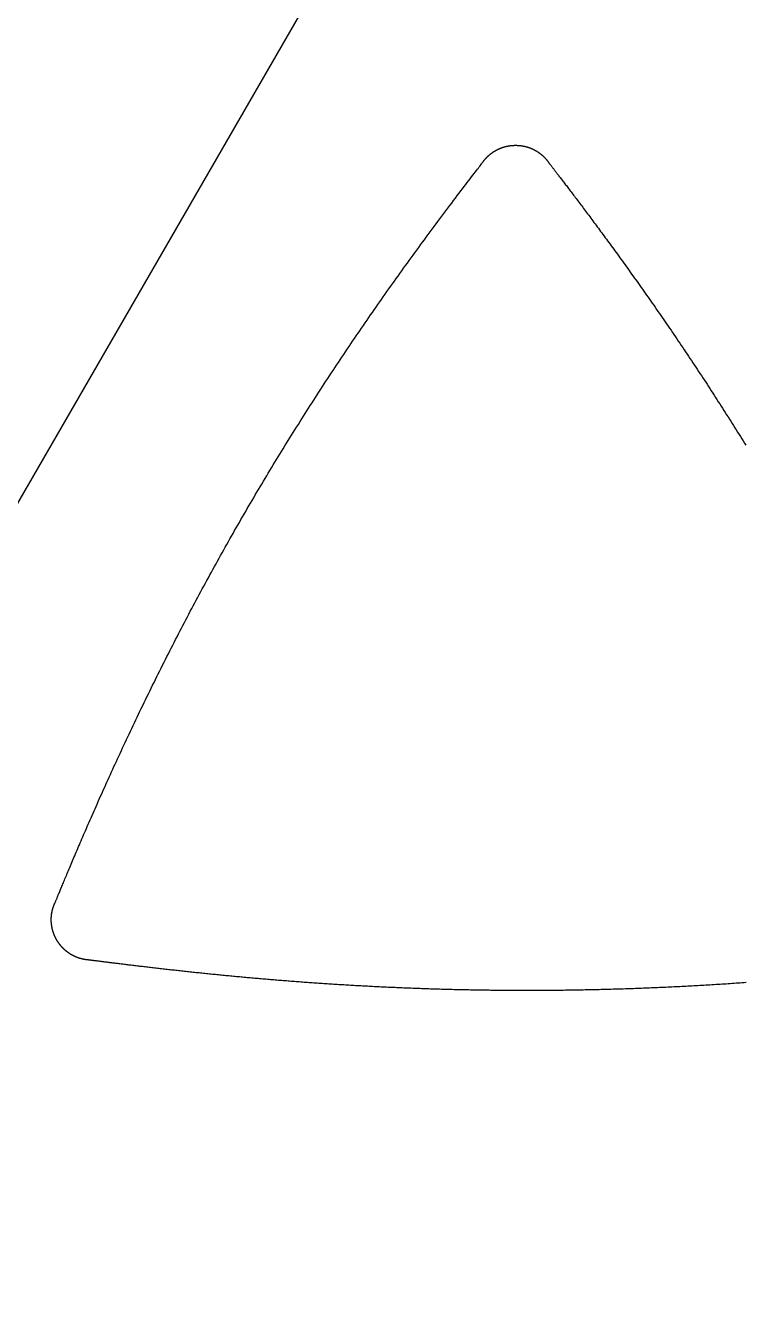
# Model space of a CAD drawing. Extents: x -3 to 136, y 0 to 121.
# Drawn here: x 22.26 to 38.52, y 29.01 to 58.02 of the extents above; entities that cross this region are included whole.
import ezdxf

# ---------------------------------------------------------------- set-up
doc = ezdxf.new("R2010")
doc.units = 0
doc.layers.get('0').update_dxf_attribs({"linetype": 'CONTINUOUS'})

msp = doc.modelspace()

# ---------------------------------------------------------------- linework, layer by layer
msp.add_lwpolyline([(69.26408, 119.9689, 0.57735027), (64.06792, 119.9689), (-2.59808, 4.5, 0.57735027), (0, 0), (133.332, 0, 0.57735027), (135.93008, 4.5)], format="xyb", close=True)
for points in [[(32.5978, 54.9463, 0), (32.6005, 54.9499, 0), (32.6031, 54.9535, 0), (32.6057, 54.9571, 0), (32.6084, 54.9607, 0), (32.6111, 54.9642, 0), (32.6138, 54.9678, 0), (32.6165, 54.9713, 0), (32.6192, 54.9748, 0), (32.622, 54.9783, 0), (32.6248, 54.9818, 0), (32.6275, 54.9853, 0), (32.6304, 54.9887, 0), (32.6332, 54.9922, 0), (32.636, 54.9956, 0), (32.6389, 54.999, 0), (32.6418, 55.0024, 0), (32.6446, 55.0058, 0), (32.6476, 55.0091, 0), (32.6505, 55.0125, 0), (32.6534, 55.0158, 0), (32.6564, 55.0191, 0), (32.6594, 55.0224, 0), (32.6624, 55.0257, 0), (32.6654, 55.029, 0), (32.6684, 55.0322, 0), (32.6715, 55.0355, 0), (32.6745, 55.0387, 0), (32.6776, 55.0419, 0), (32.6807, 55.0451, 0), (32.6838, 55.0483, 0), (32.6869, 55.0514, 0), (32.6901, 55.0546, 0), (32.6932, 55.0577, 0), (32.6964, 55.0608, 0), (32.6996, 55.0639, 0), (32.7028, 55.067, 0), (32.706, 55.07, 0), (32.7093, 55.0731, 0), (32.7125, 55.0761, 0), (32.7158, 55.0791, 0), (32.7191, 55.0821, 0), (32.7224, 55.0851, 0), (32.7257, 55.088, 0), (32.729, 55.091, 0), (32.7324, 55.0939, 0), (32.7357, 55.0968, 0), (32.7391, 55.0997, 0), (32.7425, 55.1026, 0), (32.7459, 55.1055, 0), (32.7493, 55.1083, 0), (32.7527, 55.1111, 0), (32.7562, 55.114, 0), (32.7596, 55.1167, 0), (32.7631, 55.1195, 0), (32.7666, 55.1223, 0), (32.7701, 55.125, 0), (32.7736, 55.1277, 0), (32.7772, 55.1305, 0), (32.7807, 55.1331, 0), (32.7843, 55.1358, 0), (32.7879, 55.1385, 0), (32.7914, 55.1411, 0), (32.795, 55.1437, 0), (32.7987, 55.1463, 0), (32.8023, 55.1489, 0), (32.8059, 55.1515, 0), (32.8096, 55.154, 0), (32.8133, 55.1566, 0), (32.8169, 55.1591, 0), (32.8206, 55.1616, 0), (32.8244, 55.1641, 0), (32.8281, 55.1665, 0), (32.8318, 55.169, 0), (32.8356, 55.1714, 0), (32.8393, 55.1738, 0), (32.8431, 55.1762, 0), (32.8469, 55.1785, 0), (32.8507, 55.1809, 0), (32.8545, 55.1832, 0), (32.8583, 55.1855, 0), (32.8621, 55.1878, 0), (32.8659, 55.1901, 0), (32.8698, 55.1923, 0), (32.8736, 55.1946, 0), (32.8775, 55.1968, 0), (32.8814, 55.199, 0), (32.8853, 55.2011, 0), (32.8892, 55.2033, 0), (32.8931, 55.2054, 0), (32.897, 55.2075, 0), (32.9009, 55.2096, 0), (32.9049, 55.2117, 0), (32.9088, 55.2137, 0), (32.9128, 55.2158, 0), (32.9167, 55.2178, 0), (32.9207, 55.2198, 0), (32.9247, 55.2218, 0), (32.9287, 55.2237, 0), (32.9327, 55.2257, 0), (32.9367, 55.2276, 0), (32.9408, 55.2295, 0), (32.9448, 55.2314, 0), (32.9488, 55.2332, 0), (32.9529, 55.2351, 0), (32.9569, 55.2369, 0), (32.961, 55.2387, 0), (32.9651, 55.2405, 0), (32.9692, 55.2422, 0), (32.9733, 55.2439, 0), (32.9774, 55.2457, 0), (32.9815, 55.2474, 0), (32.9856, 55.249, 0), (32.9897, 55.2507, 0), (32.9939, 55.2523, 0), (32.998, 55.254, 0), (33.0022, 55.2556, 0), (33.0063, 55.2571, 0), (33.0105, 55.2587, 0), (33.0147, 55.2602, 0), (33.0189, 55.2617, 0), (33.0231, 55.2632, 0), (33.0273, 55.2647, 0), (33.0315, 55.2662, 0), (33.0357, 55.2676, 0), (33.0399, 55.269, 0), (33.0441, 55.2704, 0), (33.0484, 55.2718, 0), (33.0526, 55.2731, 0), (33.0568, 55.2745, 0), (33.0611, 55.2758, 0), (33.0654, 55.2771, 0), (33.0696, 55.2784, 0), (33.0739, 55.2796, 0), (33.0782, 55.2808, 0), (33.0825, 55.282, 0), (33.0868, 55.2832, 0), (33.0911, 55.2844, 0), (33.0954, 55.2856, 0), (33.0997, 55.2867, 0), (33.104, 55.2878, 0), (33.1083, 55.2889, 0), (33.1127, 55.2899, 0), (33.117, 55.291, 0), (33.1214, 55.292, 0), (33.1257, 55.293, 0), (33.1301, 55.294, 0), (33.1344, 55.2949, 0), (33.1388, 55.2959, 0), (33.1432, 55.2968, 0), (33.1475, 55.2977, 0), (33.1519, 55.2986, 0), (33.1563, 55.2994, 0), (33.1607, 55.3003, 0), (33.1651, 55.3011, 0), (33.1694, 55.3019, 0), (33.1738, 55.3026, 0), (33.1782, 55.3034, 0), (33.1826, 55.3041, 0), (33.187, 55.3048, 0), (33.1914, 55.3055, 0), (33.1958, 55.3062, 0), (33.2003, 55.3068, 0), (33.2047, 55.3074, 0), (33.2091, 55.308, 0), (33.2135, 55.3086, 0), (33.2179, 55.3091, 0), (33.2223, 55.3097, 0), (33.2268, 55.3102, 0), (33.2312, 55.3107, 0), (33.2356, 55.3112, 0), (33.24, 55.3116, 0), (33.2445, 55.312, 0), (33.2489, 55.3124, 0), (33.2533, 55.3128, 0), (33.2578, 55.3132, 0), (33.2622, 55.3135, 0), (33.2667, 55.3138, 0), (33.2711, 55.3141, 0), (33.2755, 55.3144, 0), (33.28, 55.3147, 0), (33.2844, 55.3149, 0), (33.2889, 55.3151, 0), (33.2933, 55.3153, 0), (33.2978, 55.3155, 0), (33.3022, 55.3156, 0), (33.3066, 55.3158, 0), (33.3111, 55.3159, 0), (33.3155, 55.316, 0), (33.32, 55.316, 0), (33.3244, 55.3161, 0), (33.3289, 55.3161, 0), (33.3333, 55.3161, 0), (33.3378, 55.3161, 0), (33.3422, 55.316, 0), (33.3467, 55.316, 0), (33.3511, 55.3159, 0), (33.3556, 55.3158, 0), (33.36, 55.3156, 0), (33.3645, 55.3155, 0), (33.3689, 55.3153, 0), (33.3734, 55.3151, 0), (33.3778, 55.3149, 0), (33.3823, 55.3147, 0), (33.3867, 55.3144, 0), (33.3911, 55.3141, 0), (33.3956, 55.3138, 0), (33.4, 55.3135, 0), (33.4045, 55.3132, 0), (33.4089, 55.3128, 0), (33.4133, 55.3124, 0), (33.4178, 55.312, 0), (33.4222, 55.3116, 0), (33.4266, 55.3111, 0), (33.4311, 55.3107, 0), (33.4355, 55.3102, 0), (33.4399, 55.3097, 0), (33.4444, 55.3091, 0), (33.4488, 55.3086, 0), (33.4532, 55.308, 0), (33.4576, 55.3074, 0), (33.462, 55.3068, 0), (33.4664, 55.3061, 0), (33.4709, 55.3055, 0), (33.4753, 55.3048, 0), (33.4797, 55.3041, 0), (33.4841, 55.3033, 0), (33.4885, 55.3026, 0), (33.4929, 55.3018, 0), (33.4973, 55.301, 0), (33.5017, 55.3002, 0), (33.506, 55.2994, 0), (33.5104, 55.2985, 0), (33.5148, 55.2976, 0), (33.5192, 55.2968, 0), (33.5235, 55.2958, 0), (33.5279, 55.2949, 0), (33.5323, 55.2939, 0), (33.5366, 55.293, 0), (33.5409, 55.292, 0), (33.5453, 55.2909, 0), (33.5496, 55.2899, 0), (33.5539, 55.2888, 0), (33.5583, 55.2877, 0), (33.5626, 55.2866, 0), (33.5669, 55.2855, 0), (33.5712, 55.2844, 0), (33.5755, 55.2832, 0), (33.5798, 55.282, 0), (33.5841, 55.2808, 0), (33.5883, 55.2796, 0), (33.5926, 55.2783, 0), (33.5969, 55.277, 0), (33.6011, 55.2757, 0), (33.6054, 55.2744, 0), (33.6096, 55.2731, 0), (33.6139, 55.2717, 0), (33.6181, 55.2704, 0), (33.6223, 55.269, 0), (33.6265, 55.2676, 0), (33.6308, 55.2661, 0), (33.635, 55.2647, 0), (33.6392, 55.2632, 0), (33.6433, 55.2617, 0), (33.6475, 55.2602, 0), (33.6517, 55.2586, 0), (33.6559, 55.2571, 0), (33.66, 55.2555, 0), (33.6642, 55.2539, 0), (33.6683, 55.2523, 0), (33.6725, 55.2507, 0), (33.6766, 55.249, 0), (33.6807, 55.2473, 0), (33.6848, 55.2456, 0), (33.6889, 55.2439, 0), (33.693, 55.2422, 0), (33.6971, 55.2404, 0), (33.7012, 55.2386, 0), (33.7052, 55.2368, 0), (33.7093, 55.235, 0), (33.7133, 55.2332, 0), (33.7174, 55.2313, 0), (33.7214, 55.2294, 0), (33.7254, 55.2275, 0), (33.7295, 55.2256, 0), (33.7335, 55.2237, 0), (33.7375, 55.2217, 0), (33.7414, 55.2198, 0), (33.7454, 55.2178, 0), (33.7494, 55.2157, 0), (33.7533, 55.2137, 0), (33.7573, 55.2116, 0), (33.7612, 55.2096, 0), (33.7652, 55.2075, 0), (33.7691, 55.2054, 0), (33.773, 55.2032, 0), (33.7769, 55.2011, 0), (33.7808, 55.1989, 0), (33.7847, 55.1967, 0), (33.7885, 55.1945, 0), (33.7924, 55.1923, 0), (33.7962, 55.19, 0), (33.8001, 55.1877, 0), (33.8039, 55.1855, 0), (33.8077, 55.1831, 0), (33.8115, 55.1808, 0), (33.8153, 55.1785, 0), (33.8191, 55.1761, 0), (33.8229, 55.1737, 0), (33.8266, 55.1713, 0), (33.8304, 55.1689, 0), (33.8341, 55.1665, 0), (33.8378, 55.164, 0), (33.8415, 55.1615, 0), (33.8452, 55.159, 0), (33.8489, 55.1565, 0), (33.8526, 55.154, 0), (33.8562, 55.1514, 0), (33.8599, 55.1489, 0), (33.8635, 55.1463, 0), (33.8671, 55.1437, 0), (33.8707, 55.1411, 0), (33.8743, 55.1384, 0), (33.8779, 55.1358, 0), (33.8814, 55.1331, 0), (33.885, 55.1304, 0), (33.8885, 55.1277, 0), (33.892, 55.125, 0), (33.8955, 55.1222, 0), (33.899, 55.1195, 0), (33.9025, 55.1167, 0), (33.9059, 55.1139, 0), (33.9094, 55.1111, 0), (33.9128, 55.1083, 0), (33.9162, 55.1054, 0), (33.9196, 55.1026, 0), (33.923, 55.0997, 0), (33.9264, 55.0968, 0), (33.9298, 55.0939, 0), (33.9331, 55.091, 0), (33.9364, 55.088, 0), (33.9397, 55.085, 0), (33.943, 55.0821, 0), (33.9463, 55.0791, 0), (33.9496, 55.0761, 0), (33.9528, 55.073, 0), (33.9561, 55.07, 0), (33.9593, 55.0669, 0), (33.9625, 55.0639, 0), (33.9657, 55.0608, 0), (33.9689, 55.0577, 0), (33.972, 55.0545, 0), (33.9752, 55.0514, 0), (33.9783, 55.0482, 0), (33.9814, 55.0451, 0), (33.9845, 55.0419, 0), (33.9876, 55.0387, 0), (33.9906, 55.0354, 0), (33.9937, 55.0322, 0), (33.9967, 55.029, 0), (33.9997, 55.0257, 0), (34.0027, 55.0224, 0), (34.0057, 55.0191, 0), (34.0087, 55.0158, 0), (34.0116, 55.0125, 0), (34.0145, 55.0091, 0), (34.0174, 55.0058, 0), (34.0203, 55.0024, 0), (34.0232, 54.999, 0), (34.0261, 54.9956, 0), (34.0289, 54.9922, 0), (34.0317, 54.9887, 0), (34.0345, 54.9853, 0), (34.0373, 54.9818, 0), (34.0401, 54.9783, 0), (34.0428, 54.9748, 0), (34.0456, 54.9713, 0), (34.0483, 54.9678, 0), (34.051, 54.9642, 0), (34.0537, 54.9607, 0), (34.0563, 54.9571, 0), (34.059, 54.9535, 0), (34.0616, 54.9499, 0), (34.0642, 54.9463, 0)], [(22.9168, 38.1782, 0), (22.9193, 38.1838, 0), (22.9222, 38.1904, 0), (22.9254, 38.1978, 0), (22.929, 38.2061, 0), (22.9329, 38.2153, 0), (22.9371, 38.2253, 0), (22.9417, 38.2362, 0), (22.9466, 38.2479, 0), (22.9519, 38.2605, 0), (22.9574, 38.2739, 0), (22.9634, 38.2881, 0), (22.9696, 38.3032, 0), (22.9762, 38.3191, 0), (22.9831, 38.3357, 0), (22.9904, 38.3532, 0), (22.9979, 38.3715, 0), (23.0058, 38.3906, 0), (23.014, 38.4105, 0), (23.0226, 38.4311, 0), (23.0314, 38.4525, 0), (23.0406, 38.4747, 0), (23.0501, 38.4977, 0), (23.0599, 38.5214, 0), (23.07, 38.5459, 0), (23.0804, 38.5711, 0), (23.0912, 38.597, 0), (23.1023, 38.6237, 0), (23.1136, 38.6511, 0), (23.1253, 38.6792, 0), (23.1373, 38.708, 0), (23.1496, 38.7376, 0), (23.1622, 38.7678, 0), (23.1751, 38.7988, 0), (23.1883, 38.8304, 0), (23.2018, 38.8627, 0), (23.2156, 38.8957, 0), (23.2297, 38.9293, 0), (23.2441, 38.9637, 0), (23.2588, 38.9986, 0), (23.2737, 39.0343, 0), (23.289, 39.0706, 0), (23.3046, 39.1075, 0), (23.3204, 39.145, 0), (23.3366, 39.1832, 0), (23.353, 39.222, 0), (23.3697, 39.2615, 0), (23.3867, 39.3015, 0), (23.404, 39.3421, 0), (23.4215, 39.3834, 0), (23.4394, 39.4252, 0), (23.4575, 39.4676, 0), (23.4759, 39.5106, 0), (23.4946, 39.5542, 0), (23.5135, 39.5983, 0), (23.5327, 39.643, 0), (23.5522, 39.6883, 0), (23.572, 39.7341, 0), (23.592, 39.7804, 0), (23.6123, 39.8273, 0), (23.6329, 39.8747, 0), (23.6537, 39.9227, 0), (23.6748, 39.9711, 0), (23.6961, 40.0201, 0), (23.7177, 40.0696, 0), (23.7396, 40.1196, 0), (23.7617, 40.17, 0), (23.7841, 40.221, 0), (23.8068, 40.2725, 0), (23.8297, 40.3244, 0), (23.8528, 40.3768, 0), (23.8762, 40.4296, 0), (23.8999, 40.4829, 0), (23.9238, 40.5367, 0), (23.9479, 40.5909, 0), (23.9723, 40.6456, 0), (23.9969, 40.7007, 0), (24.0218, 40.7562, 0), (24.0469, 40.8121, 0), (24.0723, 40.8685, 0), (24.0979, 40.9252, 0), (24.1237, 40.9824, 0), (24.1498, 41.04, 0), (24.1761, 41.0979, 0), (24.2027, 41.1563, 0), (24.2294, 41.215, 0), (24.2564, 41.2741, 0), (24.2837, 41.3335, 0), (24.3111, 41.3933, 0), (24.3388, 41.4535, 0), (24.3668, 41.514, 0), (24.3949, 41.5749, 0), (24.4233, 41.6361, 0), (24.4518, 41.6976, 0), (24.4806, 41.7595, 0), (24.5097, 41.8217, 0), (24.5389, 41.8842, 0), (24.5684, 41.947, 0), (24.598, 42.01, 0), (24.6279, 42.0734, 0), (24.658, 42.1371, 0), (24.6883, 42.2011, 0), (24.7188, 42.2653, 0), (24.7496, 42.3298, 0), (24.7805, 42.3946, 0), (24.8116, 42.4596, 0), (24.843, 42.5249, 0), (24.8745, 42.5904, 0), (24.9061, 42.6559, 0), (24.9378, 42.7214, 0), (24.9696, 42.7869, 0), (25.0014, 42.8522, 0), (25.0333, 42.9175, 0), (25.0652, 42.9828, 0), (25.0972, 43.0479, 0), (25.1292, 43.113, 0), (25.1613, 43.1781, 0), (25.1934, 43.2431, 0), (25.2256, 43.308, 0), (25.2579, 43.3728, 0), (25.2902, 43.4376, 0), (25.3225, 43.5024, 0), (25.3549, 43.567, 0), (25.3874, 43.6317, 0), (25.42, 43.6962, 0), (25.4526, 43.7607, 0), (25.4852, 43.8251, 0), (25.5179, 43.8895, 0), (25.5507, 43.9538, 0), (25.5835, 44.0181, 0), (25.6164, 44.0823, 0), (25.6494, 44.1465, 0), (25.6824, 44.2106, 0), (25.7154, 44.2746, 0), (25.7485, 44.3386, 0), (25.7817, 44.4025, 0), (25.815, 44.4664, 0), (25.8483, 44.5302, 0), (25.8817, 44.594, 0), (25.9151, 44.6577, 0), (25.9486, 44.7213, 0), (25.9821, 44.7849, 0), (26.0158, 44.8485, 0), (26.0494, 44.912, 0), (26.0832, 44.9755, 0), (26.117, 45.0389, 0), (26.1508, 45.1022, 0), (26.1848, 45.1655, 0), (26.2188, 45.2288, 0), (26.2528, 45.292, 0), (26.2869, 45.3551, 0), (26.3211, 45.4182, 0), (26.3554, 45.4813, 0), (26.3897, 45.5443, 0), (26.4241, 45.6072, 0), (26.4585, 45.6702, 0), (26.493, 45.733, 0), (26.5276, 45.7959, 0), (26.5623, 45.8586, 0), (26.597, 45.9214, 0), (26.6317, 45.9841, 0), (26.6666, 46.0467, 0), (26.7015, 46.1093, 0), (26.7365, 46.1719, 0), (26.7715, 46.2344, 0), (26.8066, 46.2969, 0), (26.8418, 46.3593, 0), (26.8771, 46.4217, 0), (26.9124, 46.484, 0), (26.9478, 46.5463, 0), (26.9832, 46.6086, 0), (27.0188, 46.6708, 0), (27.0544, 46.733, 0), (27.09, 46.7952, 0), (27.1258, 46.8573, 0), (27.1616, 46.9193, 0), (27.1974, 46.9814, 0), (27.2334, 47.0434, 0), (27.2694, 47.1053, 0), (27.3055, 47.1673, 0), (27.3417, 47.2291, 0), (27.3779, 47.291, 0), (27.4142, 47.3528, 0), (27.4506, 47.4146, 0), (27.487, 47.4763, 0), (27.5236, 47.5381, 0), (27.5602, 47.5997, 0), (27.5968, 47.6614, 0), (27.6336, 47.723, 0), (27.6704, 47.7846, 0), (27.7073, 47.8461, 0), (27.7442, 47.9076, 0), (27.7813, 47.9691, 0), (27.8184, 48.0306, 0), (27.8556, 48.092, 0), (27.8929, 48.1534, 0), (27.9302, 48.2148, 0), (27.9676, 48.2761, 0), (28.0051, 48.3374, 0), (28.0427, 48.3987, 0), (28.0803, 48.46, 0), (28.1181, 48.5212, 0), (28.1559, 48.5824, 0), (28.1937, 48.6436, 0), (28.2317, 48.7047, 0), (28.2697, 48.7658, 0), (28.3078, 48.8269, 0), (28.346, 48.888, 0), (28.3843, 48.949, 0), (28.4226, 49.0101, 0), (28.4611, 49.0711, 0), (28.4996, 49.132, 0), (28.5382, 49.193, 0), (28.5768, 49.2539, 0), (28.6156, 49.3148, 0), (28.6544, 49.3757, 0), (28.6933, 49.4366, 0), (28.7323, 49.4974, 0), (28.7714, 49.5582, 0), (28.8105, 49.6191, 0), (28.8498, 49.6798, 0), (28.8891, 49.7406, 0), (28.9285, 49.8014, 0), (28.968, 49.8621, 0), (29.0075, 49.9228, 0), (29.0472, 49.9835, 0), (29.0869, 50.0442, 0), (29.1267, 50.1048, 0), (29.1666, 50.1655, 0), (29.2066, 50.2261, 0), (29.2466, 50.2867, 0), (29.2868, 50.3473, 0), (29.327, 50.4079, 0), (29.3672, 50.4683, 0), (29.4075, 50.5287, 0), (29.4477, 50.5889, 0), (29.488, 50.649, 0), (29.5283, 50.709, 0), (29.5687, 50.769, 0), (29.609, 50.8288, 0), (29.6494, 50.8885, 0), (29.6898, 50.9482, 0), (29.7303, 51.0077, 0), (29.7708, 51.0672, 0), (29.8113, 51.1266, 0), (29.8519, 51.1859, 0), (29.8925, 51.2452, 0), (29.9332, 51.3044, 0), (29.9739, 51.3635, 0), (30.0146, 51.4226, 0), (30.0554, 51.4816, 0), (30.0963, 51.5405, 0), (30.1372, 51.5994, 0), (30.1782, 51.6583, 0), (30.2192, 51.7171, 0), (30.2603, 51.7759, 0), (30.3014, 51.8346, 0), (30.3427, 51.8933, 0), (30.384, 51.952, 0), (30.4253, 52.0106, 0), (30.4668, 52.0693, 0), (30.5083, 52.1279, 0), (30.5499, 52.1865, 0), (30.5915, 52.2451, 0), (30.6333, 52.3036, 0), (30.6751, 52.3622, 0), (30.717, 52.4208, 0), (30.7591, 52.4793, 0), (30.8012, 52.5379, 0), (30.8434, 52.5965, 0), (30.8856, 52.6551, 0), (30.928, 52.7137, 0), (30.9705, 52.7723, 0), (31.0131, 52.831, 0), (31.0558, 52.8897, 0), (31.0986, 52.9484, 0), (31.1415, 53.0071, 0), (31.1845, 53.0659, 0), (31.2277, 53.1247, 0), (31.2709, 53.1836, 0), (31.3143, 53.2425, 0), (31.3578, 53.3014, 0), (31.4014, 53.3605, 0), (31.4451, 53.4195, 0), (31.489, 53.4787, 0), (31.533, 53.5379, 0), (31.5771, 53.5971, 0), (31.6213, 53.6565, 0), (31.6657, 53.7159, 0), (31.7102, 53.7754, 0), (31.7549, 53.8349, 0), (31.7997, 53.8946, 0), (31.8443, 53.9539, 0), (31.8881, 54.012, 0), (31.9311, 54.069, 0), (31.9732, 54.1247, 0), (32.0144, 54.1791, 0), (32.0546, 54.2322, 0), (32.0939, 54.2839, 0), (32.132, 54.3341, 0), (32.1691, 54.3828, 0), (32.205, 54.43, 0), (32.2397, 54.4755, 0), (32.2731, 54.5194, 0), (32.3052, 54.5615, 0), (32.336, 54.6018, 0), (32.3654, 54.6402, 0), (32.3933, 54.6768, 0), (32.4197, 54.7114, 0), (32.4446, 54.7439, 0), (32.4679, 54.7744, 0), (32.4896, 54.8028, 0), (32.5095, 54.829, 0), (32.5277, 54.8529, 0), (32.5442, 54.8746, 0), (32.5588, 54.8938, 0), (32.5715, 54.9107, 0), (32.5823, 54.9251, 0), (32.5911, 54.937, 0), (32.5978, 54.9463, 0)], [(34.0642, 54.9463, 0), (34.0671, 54.9423, 0), (34.0704, 54.9378, 0), (34.0741, 54.9328, 0), (34.0782, 54.9273, 0), (34.0827, 54.9213, 0), (34.0875, 54.9148, 0), (34.0927, 54.9079, 0), (34.0983, 54.9005, 0), (34.1043, 54.8926, 0), (34.1107, 54.8843, 0), (34.1174, 54.8754, 0), (34.1245, 54.8662, 0), (34.1319, 54.8564, 0), (34.1397, 54.8462, 0), (34.1479, 54.8355, 0), (34.1564, 54.8244, 0), (34.1653, 54.8128, 0), (34.1745, 54.8008, 0), (34.1841, 54.7883, 0), (34.194, 54.7753, 0), (34.2042, 54.7619, 0), (34.2149, 54.7481, 0), (34.2258, 54.7338, 0), (34.2371, 54.7191, 0), (34.2487, 54.704, 0), (34.2607, 54.6884, 0), (34.2729, 54.6724, 0), (34.2855, 54.656, 0), (34.2985, 54.6391, 0), (34.3117, 54.6218, 0), (34.3253, 54.6041, 0), (34.3392, 54.5859, 0), (34.3534, 54.5674, 0), (34.3679, 54.5484, 0), (34.3827, 54.529, 0), (34.3979, 54.5092, 0), (34.4133, 54.489, 0), (34.4291, 54.4684, 0), (34.4451, 54.4473, 0), (34.4614, 54.4259, 0), (34.4781, 54.4041, 0), (34.495, 54.3819, 0), (34.5122, 54.3592, 0), (34.5297, 54.3362, 0), (34.5475, 54.3128, 0), (34.5656, 54.289, 0), (34.5839, 54.2649, 0), (34.6026, 54.2403, 0), (34.6215, 54.2153, 0), (34.6407, 54.19, 0), (34.6601, 54.1643, 0), (34.6798, 54.1382, 0), (34.6998, 54.1118, 0), (34.7201, 54.0849, 0), (34.7406, 54.0577, 0), (34.7613, 54.0302, 0), (34.7824, 54.0023, 0), (34.8036, 53.974, 0), (34.8252, 53.9453, 0), (34.847, 53.9163, 0), (34.869, 53.887, 0), (34.8912, 53.8573, 0), (34.9137, 53.8272, 0), (34.9365, 53.7968, 0), (34.9595, 53.766, 0), (34.9827, 53.7349, 0), (35.0061, 53.7035, 0), (35.0298, 53.6717, 0), (35.0537, 53.6396, 0), (35.0778, 53.6072, 0), (35.1022, 53.5744, 0), (35.1268, 53.5413, 0), (35.1515, 53.5078, 0), (35.1765, 53.4741, 0), (35.2017, 53.44, 0), (35.2272, 53.4056, 0), (35.2528, 53.3709, 0), (35.2786, 53.3358, 0), (35.3047, 53.3005, 0), (35.3309, 53.2648, 0), (35.3573, 53.2288, 0), (35.3839, 53.1925, 0), (35.4107, 53.156, 0), (35.4378, 53.1191, 0), (35.4649, 53.0819, 0), (35.4923, 53.0444, 0), (35.5199, 53.0066, 0), (35.5476, 52.9685, 0), (35.5755, 52.9302, 0), (35.6036, 52.8915, 0), (35.6319, 52.8526, 0), (35.6603, 52.8133, 0), (35.6889, 52.7738, 0), (35.7177, 52.734, 0), (35.7466, 52.694, 0), (35.7757, 52.6536, 0), (35.8049, 52.613, 0), (35.8343, 52.5721, 0), (35.8639, 52.531, 0), (35.8936, 52.4896, 0), (35.9234, 52.4479, 0), (35.9534, 52.406, 0), (35.9836, 52.3638, 0), (36.0139, 52.3213, 0), (36.0443, 52.2786, 0), (36.0748, 52.2356, 0), (36.1055, 52.1924, 0), (36.1363, 52.1489, 0), (36.1673, 52.1052, 0), (36.1983, 52.0613, 0), (36.2295, 52.0171, 0), (36.2608, 51.9727, 0), (36.2923, 51.928, 0), (36.3238, 51.8831, 0), (36.3555, 51.838, 0), (36.3873, 51.7926, 0), (36.4191, 51.747, 0), (36.4511, 51.7012, 0), (36.4832, 51.6552, 0), (36.5154, 51.6089, 0), (36.5477, 51.5624, 0), (36.5801, 51.5157, 0), (36.6126, 51.4688, 0), (36.6452, 51.4217, 0), (36.6778, 51.3744, 0), (36.7106, 51.3269, 0), (36.7434, 51.2791, 0), (36.7763, 51.2312, 0), (36.8093, 51.1831, 0), (36.8424, 51.1347, 0), (36.8755, 51.0862, 0), (36.9087, 51.0375, 0), (36.9419, 50.9888, 0), (36.975, 50.9401, 0), (37.008, 50.8913, 0), (37.041, 50.8426, 0), (37.0739, 50.7938, 0), (37.1068, 50.7451, 0), (37.1396, 50.6963, 0), (37.1724, 50.6475, 0), (37.2051, 50.5987, 0), (37.2378, 50.5499, 0), (37.2704, 50.5011, 0), (37.303, 50.4523, 0), (37.3355, 50.4034, 0), (37.3679, 50.3546, 0), (37.4003, 50.3057, 0), (37.4327, 50.2568, 0), (37.465, 50.2079, 0), (37.4972, 50.159, 0), (37.5294, 50.1101, 0), (37.5616, 50.0612, 0), (37.5937, 50.0123, 0), (37.6257, 49.9633, 0), (37.6577, 49.9143, 0), (37.6896, 49.8654, 0), (37.7215, 49.8164, 0), (37.7533, 49.7674, 0), (37.7851, 49.7183, 0), (37.8168, 49.6693, 0), (37.8485, 49.6203, 0), (37.8802, 49.5712, 0), (37.9117, 49.5221, 0), (37.9433, 49.473, 0), (37.9747, 49.4239, 0), (38.0062, 49.3748, 0), (38.0375, 49.3256, 0), (38.0689, 49.2765, 0), (38.1001, 49.2273, 0), (38.1314, 49.1781, 0), (38.1625, 49.1289, 0), (38.1937, 49.0796, 0), (38.2247, 49.0304, 0), (38.2558, 48.9811, 0), (38.2867, 48.9318, 0), (38.3177, 48.8825, 0), (38.3485, 48.8332, 0), (38.3794, 48.7839, 0), (38.4102, 48.7345, 0), (38.4409, 48.6851, 0), (38.4716, 48.6357, 0), (38.5022, 48.5863, 0), (38.5328, 48.5369, 0)], [(23.6499, 36.9083, 0), (23.6455, 36.9087, 0), (23.6411, 36.9092, 0), (23.6367, 36.9097, 0), (23.6322, 36.9102, 0), (23.6278, 36.9107, 0), (23.6234, 36.9113, 0), (23.619, 36.9119, 0), (23.6146, 36.9125, 0), (23.6102, 36.9132, 0), (23.6058, 36.9138, 0), (23.6014, 36.9145, 0), (23.597, 36.9152, 0), (23.5926, 36.9159, 0), (23.5882, 36.9167, 0), (23.5838, 36.9175, 0), (23.5794, 36.9183, 0), (23.5751, 36.9191, 0), (23.5707, 36.9199, 0), (23.5663, 36.9208, 0), (23.562, 36.9217, 0), (23.5576, 36.9226, 0), (23.5533, 36.9235, 0), (23.5489, 36.9244, 0), (23.5446, 36.9254, 0), (23.5403, 36.9264, 0), (23.5359, 36.9274, 0), (23.5316, 36.9285, 0), (23.5273, 36.9295, 0), (23.523, 36.9306, 0), (23.5187, 36.9317, 0), (23.5144, 36.9329, 0), (23.5101, 36.934, 0), (23.5058, 36.9352, 0), (23.5015, 36.9364, 0), (23.4973, 36.9376, 0), (23.493, 36.9388, 0), (23.4887, 36.9401, 0), (23.4845, 36.9414, 0), (23.4802, 36.9427, 0), (23.476, 36.944, 0), (23.4717, 36.9453, 0), (23.4675, 36.9467, 0), (23.4633, 36.9481, 0), (23.4591, 36.9495, 0), (23.4549, 36.9509, 0), (23.4507, 36.9524, 0), (23.4465, 36.9539, 0), (23.4423, 36.9554, 0), (23.4381, 36.9569, 0), (23.4339, 36.9584, 0), (23.4298, 36.96, 0), (23.4256, 36.9616, 0), (23.4215, 36.9632, 0), (23.4173, 36.9648, 0), (23.4132, 36.9664, 0), (23.409, 36.9681, 0), (23.4049, 36.9698, 0), (23.4008, 36.9715, 0), (23.3967, 36.9732, 0), (23.3926, 36.975, 0), (23.3885, 36.9767, 0), (23.3845, 36.9785, 0), (23.3804, 36.9803, 0), (23.3763, 36.9822, 0), (23.3723, 36.984, 0), (23.3682, 36.9859, 0), (23.3642, 36.9878, 0), (23.3602, 36.9897, 0), (23.3561, 36.9916, 0), (23.3521, 36.9936, 0), (23.3481, 36.9956, 0), (23.3441, 36.9975, 0), (23.3402, 36.9996, 0), (23.3362, 37.0016, 0), (23.3322, 37.0036, 0), (23.3283, 37.0057, 0), (23.3243, 37.0078, 0), (23.3204, 37.0099, 0), (23.3165, 37.0121, 0), (23.3126, 37.0142, 0), (23.3087, 37.0164, 0), (23.3048, 37.0186, 0), (23.3009, 37.0208, 0), (23.2971, 37.023, 0), (23.2932, 37.0252, 0), (23.2894, 37.0275, 0), (23.2856, 37.0298, 0), (23.2817, 37.0321, 0), (23.2779, 37.0344, 0), (23.2742, 37.0367, 0), (23.2704, 37.0391, 0), (23.2666, 37.0415, 0), (23.2629, 37.0439, 0), (23.2591, 37.0463, 0), (23.2554, 37.0487, 0), (23.2517, 37.0511, 0), (23.248, 37.0536, 0), (23.2443, 37.0561, 0), (23.2406, 37.0586, 0), (23.2369, 37.0611, 0), (23.2333, 37.0636, 0), (23.2296, 37.0662, 0), (23.226, 37.0688, 0), (23.2224, 37.0714, 0), (23.2188, 37.074, 0), (23.2152, 37.0766, 0), (23.2116, 37.0792, 0), (23.208, 37.0819, 0), (23.2045, 37.0846, 0), (23.2009, 37.0873, 0), (23.1974, 37.09, 0), (23.1939, 37.0927, 0), (23.1904, 37.0955, 0), (23.1869, 37.0982, 0), (23.1834, 37.101, 0), (23.18, 37.1038, 0), (23.1765, 37.1066, 0), (23.1731, 37.1094, 0), (23.1697, 37.1123, 0), (23.1663, 37.1152, 0), (23.1629, 37.118, 0), (23.1595, 37.1209, 0), (23.1561, 37.1239, 0), (23.1528, 37.1268, 0), (23.1495, 37.1297, 0), (23.1461, 37.1327, 0), (23.1428, 37.1357, 0), (23.1395, 37.1387, 0), (23.1363, 37.1417, 0), (23.133, 37.1447, 0), (23.1297, 37.1478, 0), (23.1265, 37.1508, 0), (23.1233, 37.1539, 0), (23.1201, 37.157, 0), (23.1169, 37.1601, 0), (23.1137, 37.1632, 0), (23.1105, 37.1664, 0), (23.1074, 37.1695, 0), (23.1043, 37.1727, 0), (23.1011, 37.1759, 0), (23.098, 37.1791, 0), (23.0949, 37.1823, 0), (23.0919, 37.1855, 0), (23.0888, 37.1888, 0), (23.0858, 37.1921, 0), (23.0827, 37.1953, 0), (23.0797, 37.1986, 0), (23.0767, 37.2019, 0), (23.0738, 37.2053, 0), (23.0708, 37.2086, 0), (23.0679, 37.212, 0), (23.0649, 37.2153, 0), (23.062, 37.2187, 0), (23.0591, 37.2221, 0), (23.0562, 37.2255, 0), (23.0534, 37.2289, 0), (23.0505, 37.2324, 0), (23.0477, 37.2358, 0), (23.0449, 37.2393, 0), (23.0421, 37.2427, 0), (23.0393, 37.2462, 0), (23.0366, 37.2497, 0), (23.0338, 37.2532, 0), (23.0311, 37.2568, 0), (23.0284, 37.2603, 0), (23.0257, 37.2638, 0), (23.023, 37.2674, 0), (23.0204, 37.271, 0), (23.0177, 37.2746, 0), (23.0151, 37.2782, 0), (23.0125, 37.2818, 0), (23.0099, 37.2854, 0), (23.0074, 37.289, 0), (23.0048, 37.2927, 0), (23.0023, 37.2963, 0), (22.9998, 37.3, 0), (22.9973, 37.3037, 0), (22.9948, 37.3074, 0), (22.9923, 37.3111, 0), (22.9899, 37.3148, 0), (22.9875, 37.3186, 0), (22.985, 37.3223, 0), (22.9827, 37.326, 0), (22.9803, 37.3298, 0), (22.9779, 37.3336, 0), (22.9756, 37.3374, 0), (22.9733, 37.3412, 0), (22.971, 37.345, 0), (22.9687, 37.3488, 0), (22.9664, 37.3526, 0), (22.9642, 37.3565, 0), (22.962, 37.3603, 0), (22.9598, 37.3642, 0), (22.9576, 37.3681, 0), (22.9554, 37.372, 0), (22.9533, 37.3759, 0), (22.9511, 37.3798, 0), (22.949, 37.3837, 0), (22.9469, 37.3876, 0), (22.9449, 37.3915, 0), (22.9428, 37.3955, 0), (22.9408, 37.3994, 0), (22.9387, 37.4034, 0), (22.9367, 37.4074, 0), (22.9348, 37.4114, 0), (22.9328, 37.4154, 0), (22.9309, 37.4194, 0), (22.9289, 37.4234, 0), (22.927, 37.4274, 0), (22.9251, 37.4315, 0), (22.9233, 37.4355, 0), (22.9214, 37.4395, 0), (22.9196, 37.4436, 0), (22.9178, 37.4477, 0), (22.916, 37.4518, 0), (22.9142, 37.4559, 0), (22.9125, 37.46, 0), (22.9108, 37.4641, 0), (22.9091, 37.4682, 0), (22.9074, 37.4723, 0), (22.9057, 37.4764, 0), (22.904, 37.4806, 0), (22.9024, 37.4847, 0), (22.9008, 37.4889, 0), (22.8992, 37.4931, 0), (22.8976, 37.4972, 0), (22.8961, 37.5014, 0), (22.8946, 37.5056, 0), (22.893, 37.5098, 0), (22.8916, 37.514, 0), (22.8901, 37.5183, 0), (22.8886, 37.5225, 0), (22.8872, 37.5267, 0), (22.8858, 37.5309, 0), (22.8844, 37.5352, 0), (22.883, 37.5394, 0), (22.8817, 37.5437, 0), (22.8804, 37.5479, 0), (22.8791, 37.5522, 0), (22.8778, 37.5565, 0), (22.8765, 37.5607, 0), (22.8753, 37.565, 0), (22.8741, 37.5693, 0), (22.8729, 37.5736, 0), (22.8717, 37.5779, 0), (22.8705, 37.5822, 0), (22.8694, 37.5865, 0), (22.8683, 37.5908, 0), (22.8672, 37.5951, 0), (22.8661, 37.5994, 0), (22.8651, 37.6038, 0), (22.864, 37.6081, 0), (22.863, 37.6124, 0), (22.862, 37.6168, 0), (22.8611, 37.6211, 0), (22.8601, 37.6255, 0), (22.8592, 37.6298, 0), (22.8583, 37.6342, 0), (22.8574, 37.6385, 0), (22.8565, 37.6429, 0), (22.8557, 37.6473, 0), (22.8549, 37.6516, 0), (22.8541, 37.656, 0), (22.8533, 37.6604, 0), (22.8525, 37.6648, 0), (22.8518, 37.6691, 0), (22.8511, 37.6735, 0), (22.8504, 37.6779, 0), (22.8497, 37.6823, 0), (22.8491, 37.6867, 0), (22.8485, 37.6911, 0), (22.8478, 37.6955, 0), (22.8473, 37.6999, 0), (22.8467, 37.7044, 0), (22.8462, 37.7088, 0), (22.8456, 37.7132, 0), (22.8451, 37.7176, 0), (22.8447, 37.722, 0), (22.8442, 37.7265, 0), (22.8438, 37.7309, 0), (22.8434, 37.7353, 0), (22.843, 37.7397, 0), (22.8426, 37.7442, 0), (22.8423, 37.7486, 0), (22.8419, 37.753, 0), (22.8416, 37.7575, 0), (22.8414, 37.7619, 0), (22.8411, 37.7664, 0), (22.8409, 37.7708, 0), (22.8406, 37.7753, 0), (22.8404, 37.7797, 0), (22.8403, 37.7842, 0), (22.8401, 37.7886, 0), (22.84, 37.7931, 0), (22.8399, 37.7975, 0), (22.8398, 37.802, 0), (22.8397, 37.8064, 0), (22.8397, 37.8109, 0), (22.8397, 37.8153, 0), (22.8397, 37.8198, 0), (22.8397, 37.8242, 0), (22.8398, 37.8287, 0), (22.8398, 37.8332, 0), (22.8399, 37.8376, 0), (22.84, 37.8421, 0), (22.8402, 37.8465, 0), (22.8403, 37.851, 0), (22.8405, 37.8554, 0), (22.8407, 37.8599, 0), (22.8409, 37.8644, 0), (22.8412, 37.8688, 0), (22.8415, 37.8733, 0), (22.8417, 37.8777, 0), (22.8421, 37.8822, 0), (22.8424, 37.8866, 0), (22.8427, 37.891, 0), (22.8431, 37.8955, 0), (22.8435, 37.8999, 0), (22.844, 37.9044, 0), (22.8444, 37.9088, 0), (22.8449, 37.9132, 0), (22.8454, 37.9176, 0), (22.8459, 37.9221, 0), (22.8464, 37.9265, 0), (22.847, 37.9309, 0), (22.8475, 37.9353, 0), (22.8481, 37.9397, 0), (22.8488, 37.9441, 0), (22.8494, 37.9485, 0), (22.8501, 37.9529, 0), (22.8508, 37.9573, 0), (22.8515, 37.9617, 0), (22.8522, 37.9661, 0), (22.853, 37.9705, 0), (22.8537, 37.9748, 0), (22.8545, 37.9792, 0), (22.8554, 37.9836, 0), (22.8562, 37.988, 0), (22.8571, 37.9923, 0), (22.8579, 37.9967, 0), (22.8589, 38.001, 0), (22.8598, 38.0054, 0), (22.8607, 38.0097, 0), (22.8617, 38.014, 0), (22.8627, 38.0184, 0), (22.8637, 38.0227, 0), (22.8648, 38.027, 0), (22.8658, 38.0313, 0), (22.8669, 38.0356, 0), (22.868, 38.0399, 0), (22.8691, 38.0442, 0), (22.8703, 38.0485, 0), (22.8715, 38.0528, 0), (22.8727, 38.0571, 0), (22.8739, 38.0614, 0), (22.8751, 38.0656, 0), (22.8764, 38.0699, 0), (22.8777, 38.0741, 0), (22.879, 38.0784, 0), (22.8803, 38.0826, 0), (22.8816, 38.0869, 0), (22.883, 38.0911, 0), (22.8844, 38.0953, 0), (22.8858, 38.0995, 0), (22.8872, 38.1037, 0), (22.8887, 38.1079, 0), (22.8902, 38.1121, 0), (22.8917, 38.1163, 0), (22.8932, 38.1205, 0), (22.8947, 38.1247, 0), (22.8963, 38.1288, 0), (22.8979, 38.133, 0), (22.8995, 38.1371, 0), (22.9011, 38.1413, 0), (22.9028, 38.1454, 0), (22.9044, 38.1495, 0), (22.9061, 38.1537, 0), (22.9078, 38.1578, 0), (22.9096, 38.1619, 0), (22.9113, 38.166, 0), (22.9131, 38.17, 0), (22.9149, 38.1741, 0), (22.9168, 38.1782, 0)], [(38.5402, 36.3933, 0), (38.4948, 36.39, 0), (38.4494, 36.3868, 0), (38.404, 36.3836, 0), (38.3586, 36.3804, 0), (38.3132, 36.3773, 0), (38.2678, 36.3742, 0), (38.2224, 36.3711, 0), (38.177, 36.368, 0), (38.1316, 36.365, 0), (38.0862, 36.362, 0), (38.0408, 36.359, 0), (37.9954, 36.3561, 0), (37.95, 36.3532, 0), (37.9046, 36.3503, 0), (37.8592, 36.3475, 0), (37.8137, 36.3446, 0), (37.7683, 36.3418, 0), (37.7229, 36.3391, 0), (37.6775, 36.3364, 0), (37.632, 36.3337, 0), (37.5866, 36.331, 0), (37.5412, 36.3283, 0), (37.4957, 36.3257, 0), (37.4503, 36.3231, 0), (37.4048, 36.3206, 0), (37.3594, 36.3181, 0), (37.3139, 36.3156, 0), (37.2685, 36.3131, 0), (37.223, 36.3107, 0), (37.1775, 36.3083, 0), (37.1321, 36.3059, 0), (37.0866, 36.3035, 0), (37.0411, 36.3012, 0), (36.9956, 36.2989, 0), (36.9501, 36.2967, 0), (36.9046, 36.2945, 0), (36.8591, 36.2923, 0), (36.8136, 36.2901, 0), (36.7681, 36.288, 0), (36.7226, 36.2858, 0), (36.6771, 36.2838, 0), (36.6315, 36.2817, 0), (36.586, 36.2797, 0), (36.5404, 36.2777, 0), (36.4949, 36.2758, 0), (36.4493, 36.2738, 0), (36.4038, 36.2719, 0), (36.3582, 36.2701, 0), (36.3126, 36.2682, 0), (36.267, 36.2664, 0), (36.2214, 36.2646, 0), (36.1758, 36.2629, 0), (36.1302, 36.2612, 0), (36.0846, 36.2595, 0), (36.039, 36.2578, 0), (35.9933, 36.2562, 0), (35.9477, 36.2546, 0), (35.9021, 36.253, 0), (35.8564, 36.2515, 0), (35.8107, 36.25, 0), (35.765, 36.2485, 0), (35.7194, 36.2471, 0), (35.6737, 36.2457, 0), (35.6281, 36.2443, 0), (35.5825, 36.2429, 0), (35.537, 36.2416, 0), (35.4915, 36.2403, 0), (35.4461, 36.2391, 0), (35.4008, 36.2379, 0), (35.3555, 36.2367, 0), (35.3102, 36.2355, 0), (35.265, 36.2344, 0), (35.2198, 36.2333, 0), (35.1747, 36.2322, 0), (35.1297, 36.2312, 0), (35.0847, 36.2302, 0), (35.0398, 36.2292, 0), (34.9949, 36.2283, 0), (34.95, 36.2274, 0), (34.9053, 36.2265, 0), (34.8605, 36.2256, 0), (34.8158, 36.2248, 0), (34.7712, 36.224, 0), (34.7266, 36.2233, 0), (34.6821, 36.2225, 0), (34.6376, 36.2218, 0), (34.5932, 36.2212, 0), (34.5488, 36.2205, 0), (34.5045, 36.2199, 0), (34.4603, 36.2193, 0), (34.416, 36.2188, 0), (34.3719, 36.2183, 0), (34.3278, 36.2178, 0), (34.2837, 36.2173, 0), (34.2397, 36.2169, 0), (34.1958, 36.2165, 0), (34.1519, 36.2161, 0), (34.108, 36.2158, 0), (34.0642, 36.2154, 0), (34.0205, 36.2151, 0), (33.9768, 36.2149, 0), (33.9331, 36.2147, 0), (33.8896, 36.2144, 0), (33.846, 36.2143, 0), (33.8025, 36.2141, 0), (33.7591, 36.214, 0), (33.7157, 36.2139, 0), (33.6724, 36.2139, 0), (33.6291, 36.2138, 0), (33.5859, 36.2138, 0), (33.5427, 36.2138, 0), (33.4996, 36.2139, 0), (33.4565, 36.2139, 0), (33.4135, 36.214, 0), (33.3706, 36.2142, 0), (33.3276, 36.2143, 0), (33.2848, 36.2145, 0), (33.242, 36.2147, 0), (33.1992, 36.215, 0), (33.1565, 36.2152, 0), (33.1139, 36.2155, 0), (33.0713, 36.2158, 0), (33.0287, 36.2162, 0), (32.9862, 36.2165, 0), (32.9438, 36.2169, 0), (32.9014, 36.2173, 0), (32.859, 36.2178, 0), (32.8168, 36.2183, 0), (32.7745, 36.2188, 0), (32.7323, 36.2193, 0), (32.6902, 36.2198, 0), (32.6481, 36.2204, 0), (32.6061, 36.221, 0), (32.5641, 36.2216, 0), (32.5222, 36.2223, 0), (32.4803, 36.2229, 0), (32.4385, 36.2236, 0), (32.3967, 36.2244, 0), (32.355, 36.2251, 0), (32.3133, 36.2259, 0), (32.2717, 36.2267, 0), (32.2302, 36.2275, 0), (32.1887, 36.2284, 0), (32.1472, 36.2292, 0), (32.1058, 36.2301, 0), (32.0644, 36.231, 0), (32.0231, 36.232, 0), (31.9819, 36.233, 0), (31.9407, 36.2339, 0), (31.8995, 36.235, 0), (31.8584, 36.236, 0), (31.8174, 36.2371, 0), (31.7764, 36.2381, 0), (31.7355, 36.2392, 0), (31.6946, 36.2404, 0), (31.6537, 36.2415, 0), (31.613, 36.2427, 0), (31.5722, 36.2439, 0), (31.5315, 36.2451, 0), (31.4909, 36.2464, 0), (31.4503, 36.2476, 0), (31.4098, 36.2489, 0), (31.3693, 36.2502, 0), (31.3289, 36.2516, 0), (31.2886, 36.2529, 0), (31.2482, 36.2543, 0), (31.208, 36.2557, 0), (31.1678, 36.2571, 0), (31.1276, 36.2586, 0), (31.0875, 36.26, 0), (31.0474, 36.2615, 0), (31.0074, 36.263, 0), (30.9675, 36.2646, 0), (30.9276, 36.2661, 0), (30.8877, 36.2677, 0), (30.8479, 36.2693, 0), (30.8081, 36.2709, 0), (30.7685, 36.2725, 0), (30.7288, 36.2742, 0), (30.6892, 36.2759, 0), (30.6497, 36.2776, 0), (30.6102, 36.2793, 0), (30.5707, 36.281, 0), (30.5314, 36.2828, 0), (30.492, 36.2845, 0), (30.4527, 36.2863, 0), (30.4135, 36.2882, 0), (30.3743, 36.29, 0), (30.3352, 36.2919, 0), (30.2961, 36.2937, 0), (30.2571, 36.2956, 0), (30.2181, 36.2975, 0), (30.1792, 36.2995, 0), (30.1403, 36.3014, 0), (30.1015, 36.3034, 0), (30.0627, 36.3054, 0), (30.024, 36.3074, 0), (29.9854, 36.3094, 0), (29.9468, 36.3115, 0), (29.9082, 36.3136, 0), (29.8697, 36.3156, 0), (29.8312, 36.3177, 0), (29.7928, 36.3199, 0), (29.7545, 36.322, 0), (29.7162, 36.3242, 0), (29.6779, 36.3264, 0), (29.6397, 36.3285, 0), (29.6016, 36.3308, 0), (29.5635, 36.333, 0), (29.5254, 36.3352, 0), (29.4874, 36.3375, 0), (29.4495, 36.3398, 0), (29.4116, 36.3421, 0), (29.3738, 36.3444, 0), (29.336, 36.3467, 0), (29.2983, 36.3491, 0), (29.2606, 36.3515, 0), (29.2229, 36.3538, 0), (29.1854, 36.3563, 0), (29.1478, 36.3587, 0), (29.1104, 36.3611, 0), (29.0729, 36.3636, 0), (29.0356, 36.366, 0), (28.9982, 36.3685, 0), (28.961, 36.371, 0), (28.9238, 36.3735, 0), (28.8866, 36.3761, 0), (28.8495, 36.3786, 0), (28.8124, 36.3812, 0), (28.7754, 36.3838, 0), (28.7384, 36.3864, 0), (28.7015, 36.389, 0), (28.6647, 36.3916, 0), (28.6279, 36.3942, 0), (28.5911, 36.3969, 0), (28.5544, 36.3996, 0), (28.5178, 36.4022, 0), (28.4812, 36.4049, 0), (28.4446, 36.4077, 0), (28.4081, 36.4104, 0), (28.3717, 36.4131, 0), (28.3353, 36.4159, 0), (28.2989, 36.4187, 0), (28.2626, 36.4215, 0), (28.2264, 36.4243, 0), (28.1902, 36.4271, 0), (28.1541, 36.4299, 0), (28.118, 36.4328, 0), (28.0819, 36.4356, 0), (28.046, 36.4385, 0), (28.01, 36.4414, 0), (27.9742, 36.4443, 0), (27.9383, 36.4472, 0), (27.9025, 36.4501, 0), (27.8668, 36.453, 0), (27.8312, 36.456, 0), (27.7955, 36.459, 0), (27.76, 36.4619, 0), (27.7244, 36.4649, 0), (27.689, 36.4679, 0), (27.6536, 36.471, 0), (27.6182, 36.474, 0), (27.5829, 36.477, 0), (27.5476, 36.4801, 0), (27.5124, 36.4831, 0), (27.4772, 36.4862, 0), (27.4421, 36.4893, 0), (27.4071, 36.4924, 0), (27.3721, 36.4955, 0), (27.3371, 36.4986, 0), (27.3022, 36.5018, 0), (27.2674, 36.5049, 0), (27.2326, 36.5081, 0), (27.1978, 36.5112, 0), (27.1631, 36.5144, 0), (27.1285, 36.5176, 0), (27.0939, 36.5208, 0), (27.0593, 36.524, 0), (27.0248, 36.5273, 0), (26.9904, 36.5305, 0), (26.956, 36.5337, 0), (26.9217, 36.537, 0), (26.8874, 36.5403, 0), (26.8531, 36.5435, 0), (26.819, 36.5468, 0), (26.7848, 36.5501, 0), (26.7508, 36.5534, 0), (26.7167, 36.5567, 0), (26.6827, 36.5601, 0), (26.6488, 36.5634, 0), (26.6149, 36.5668, 0), (26.5811, 36.5701, 0), (26.5473, 36.5735, 0), (26.5136, 36.5768, 0), (26.4799, 36.5802, 0), (26.4463, 36.5836, 0), (26.4128, 36.587, 0), (26.3792, 36.5904, 0), (26.3458, 36.5938, 0), (26.3124, 36.5973, 0), (26.279, 36.6007, 0), (26.2457, 36.6042, 0), (26.2124, 36.6076, 0), (26.1792, 36.6111, 0), (26.1461, 36.6145, 0), (26.113, 36.618, 0), (26.0799, 36.6215, 0), (26.0469, 36.625, 0), (26.0139, 36.6285, 0), (25.981, 36.632, 0), (25.9482, 36.6355, 0), (25.9154, 36.639, 0), (25.8826, 36.6426, 0), (25.8499, 36.6461, 0), (25.8173, 36.6497, 0), (25.7847, 36.6532, 0), (25.7522, 36.6568, 0), (25.7197, 36.6603, 0), (25.6872, 36.6639, 0), (25.6548, 36.6675, 0), (25.6225, 36.6711, 0), (25.5902, 36.6747, 0), (25.558, 36.6783, 0), (25.5258, 36.6819, 0), (25.4936, 36.6855, 0), (25.4616, 36.6891, 0), (25.4295, 36.6927, 0), (25.3975, 36.6963, 0), (25.3656, 36.7, 0), (25.3337, 36.7036, 0), (25.3019, 36.7073, 0), (25.2701, 36.7109, 0), (25.2384, 36.7146, 0), (25.2068, 36.7182, 0), (25.1755, 36.7219, 0), (25.1443, 36.7255, 0), (25.1133, 36.7291, 0), (25.0826, 36.7327, 0), (25.052, 36.7363, 0), (25.0217, 36.7398, 0), (24.9915, 36.7434, 0), (24.9616, 36.7469, 0), (24.932, 36.7505, 0), (24.9025, 36.754, 0), (24.8733, 36.7574, 0), (24.8443, 36.7609, 0), (24.8156, 36.7643, 0), (24.7871, 36.7678, 0), (24.7589, 36.7712, 0), (24.7309, 36.7745, 0), (24.7031, 36.7779, 0), (24.6757, 36.7812, 0), (24.6485, 36.7845, 0), (24.6215, 36.7878, 0), (24.5949, 36.791, 0), (24.5685, 36.7943, 0), (24.5424, 36.7975, 0), (24.5166, 36.8006, 0), (24.491, 36.8038, 0), (24.4658, 36.8069, 0), (24.4409, 36.8099, 0), (24.4162, 36.813, 0), (24.3919, 36.816, 0), (24.3679, 36.819, 0), (24.3442, 36.8219, 0), (24.3208, 36.8248, 0), (24.2977, 36.8277, 0), (24.2749, 36.8305, 0), (24.2525, 36.8333, 0), (24.2304, 36.8361, 0), (24.2086, 36.8388, 0), (24.1872, 36.8415, 0), (24.1661, 36.8441, 0), (24.1454, 36.8467, 0), (24.125, 36.8493, 0), (24.105, 36.8518, 0), (24.0853, 36.8543, 0), (24.066, 36.8567, 0), (24.0471, 36.8591, 0), (24.0286, 36.8614, 0), (24.0104, 36.8637, 0), (23.9926, 36.866, 0), (23.9751, 36.8682, 0), (23.9581, 36.8703, 0), (23.9415, 36.8724, 0), (23.9252, 36.8745, 0), (23.9094, 36.8765, 0), (23.8939, 36.8784, 0), (23.8789, 36.8803, 0), (23.8642, 36.8822, 0), (23.85, 36.884, 0), (23.8362, 36.8857, 0), (23.8228, 36.8874, 0), (23.8099, 36.889, 0), (23.7973, 36.8906, 0), (23.7853, 36.8921, 0), (23.7736, 36.8935, 0), (23.7624, 36.8949, 0), (23.7516, 36.8963, 0), (23.7413, 36.8975, 0), (23.7315, 36.8988, 0), (23.7221, 36.8999, 0), (23.7131, 36.901, 0), (23.7046, 36.902, 0), (23.6966, 36.903, 0), (23.6891, 36.9039, 0), (23.682, 36.9047, 0), (23.6755, 36.9055, 0), (23.6694, 36.9062, 0), (23.6638, 36.9068, 0), (23.6587, 36.9073, 0), (23.6541, 36.9078, 0), (23.6499, 36.9083, 0)]]:
    msp.add_polyline3d(points)

doc.saveas('drawing.dxf')
